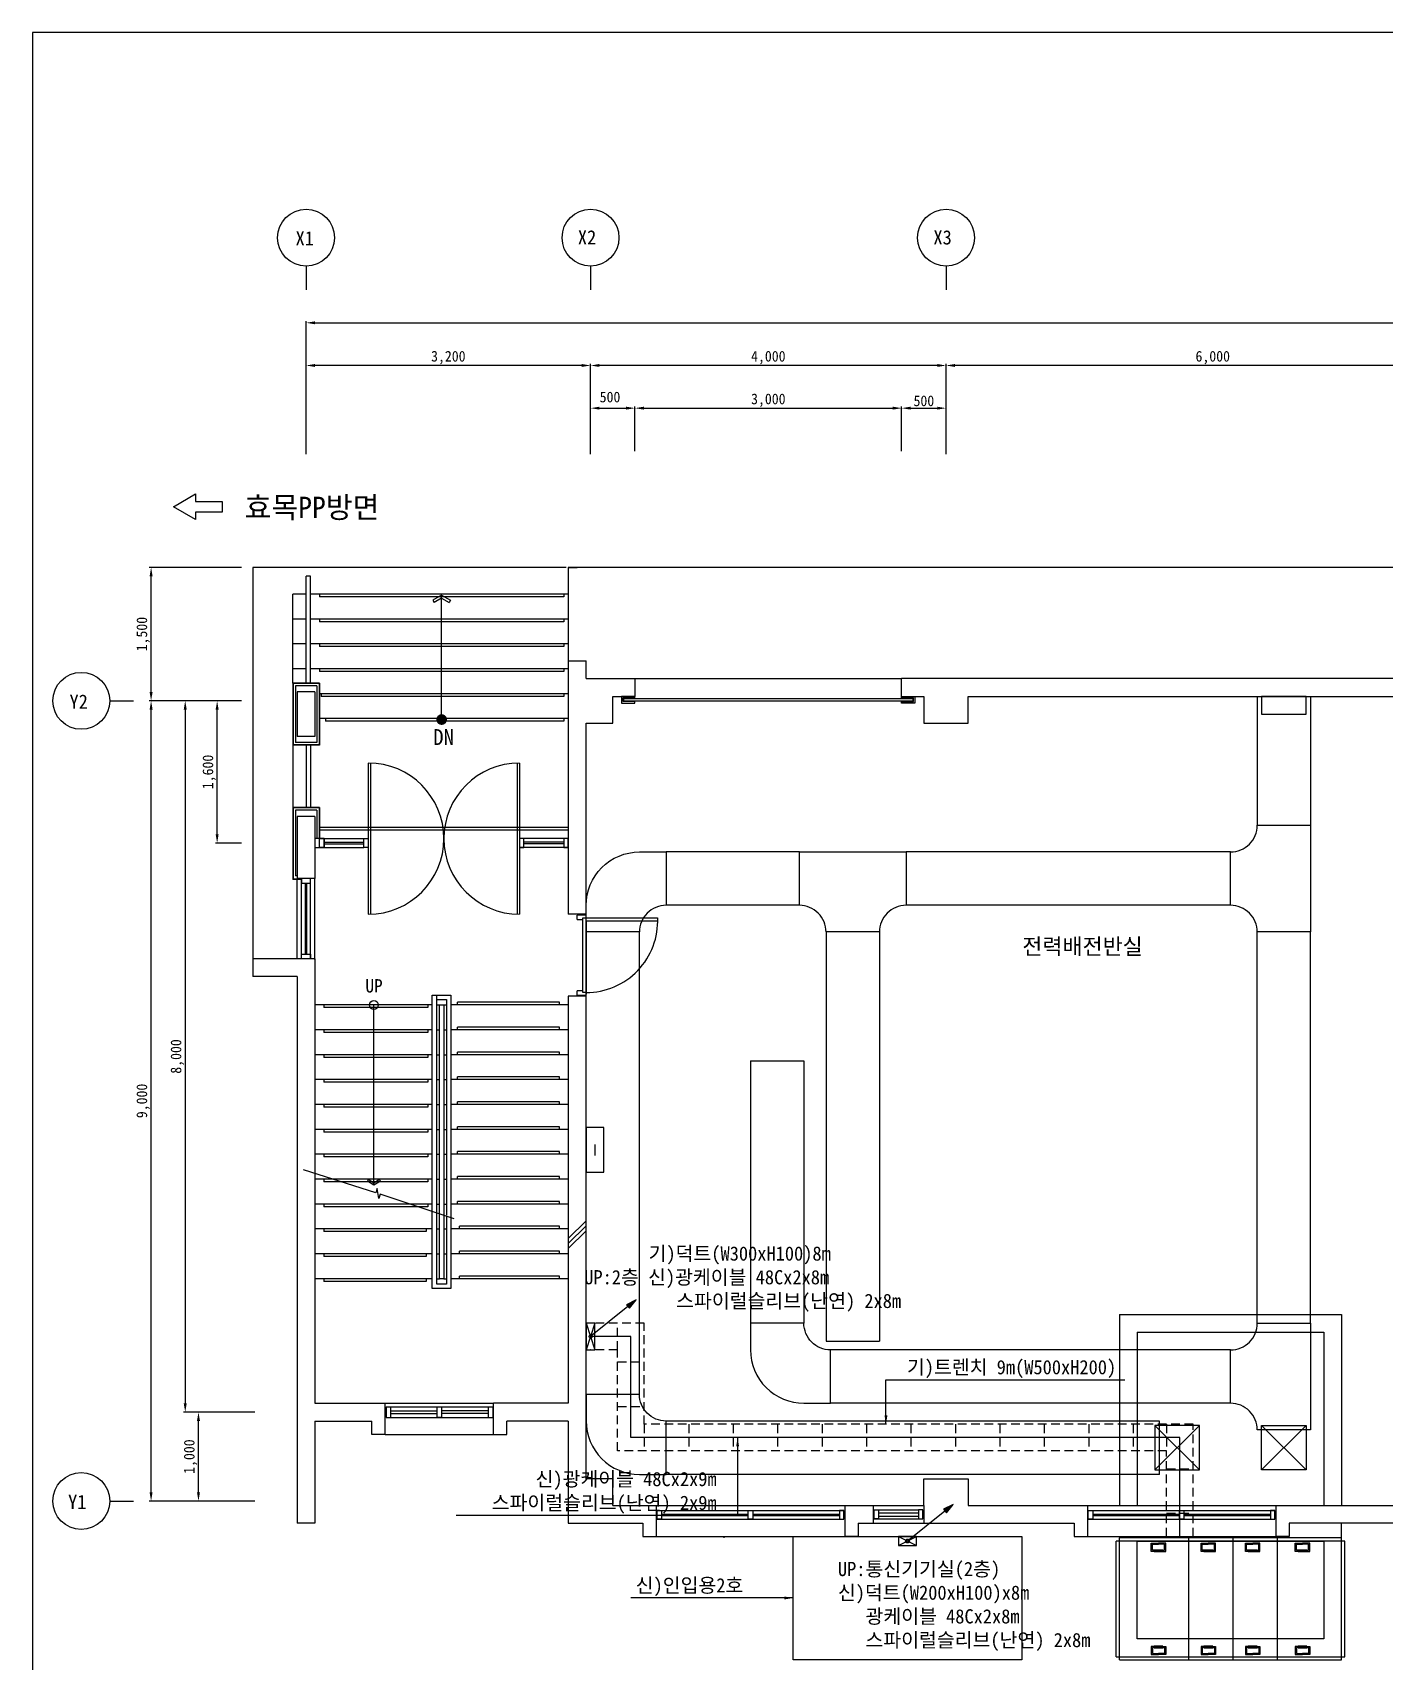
# Model space of a CAD drawing. Header units: millimetres. Extents: x 191471 to 223311, y 26306 to 55241.
# Drawn here: x 191471 to 206680, y 36923 to 55241 of the extents above; entities that cross this region are included whole.
import ezdxf
from ezdxf.enums import TextEntityAlignment as Align

# ---------------------------------------------------------------- set-up
doc = ezdxf.new("R2010")
doc.units = ezdxf.units.MM
doc.linetypes.add('HIDDEN2', pattern=[0.1875, 0.125, -0.0625])
for name, color, linetype in [('TN-TEXT', 6, 'Continuous'), ('TT-CABL', 4, 'Continuous'), ('TT-CTRL-JUNT', 4, 'Continuous'), ('TT-TRAY', 4, 'Continuous'), ('TZ-BASE', 253, 'Continuous'), ('TZ-DIMS', 1, 'Continuous'), ('TZ-LEAL', 1, 'Continuous'), ('TZ-LEAT', 3, 'Continuous'), ('TZ-SYMB', 2, 'Continuous'), ('TZ-TEX2', 3, 'Continuous')]:
    doc.layers.add(name, color=color, linetype=linetype)
doc.layers.add('TX-PAPR', color=2, linetype='Continuous', plot=False)
doc.styles.get("Standard").update_dxf_attribs({"font": 'GulimChe.ttf'})
doc.dimstyles.new('D40', dxfattribs={"dimscale": 40, "dimtxt": 3, "dimasz": 2.5, "dimexe": 0.5, "dimexo": 0.5, "dimgap": 0.5, "dimtad": 1, "dimdec": 0, "dimzin": 1, "dimdsep": 46, "dimlunit": 6, "dimtxsty": 'Standard', "dimcen": 1, "dimclrd": 1, "dimclre": 1, "dimclrt": 3, "dimadec": 0, "dimazin": 0, "dimtfac": 1, "dimtdec": 0, "dimtix": 1, "dimtmove": 2, "dimatfit": 3, "dimfxl": 0, "dimtvp": 2, "dimlwd": -1, "dimlwe": -1, "dimarcsym": 0})

# ---------------------------------------------------------------- blocks, each defined once
blk = doc.blocks.new('*D89')
at = {"layer": 'DEFPOINTS', "color": 0}
for p in [(192805, 47726), (193843, 47726), (193843, 38726)]:
    blk.add_point(p, dxfattribs=at)
at = {"layer": 'TZ-DIMS', "color": 1}
for p, q in [((193823, 47726), (192785, 47726)), ((192805, 38826), (192805, 47626)), ((193823, 38726), (192785, 38726))]:
    blk.add_line(p, q, dxfattribs=at)
for points in [[(192788, 47626), (192822, 47626), (192805, 47726)], [(192788, 38826), (192822, 38826), (192805, 38726)]]:
    blk.add_solid(points, dxfattribs=at)
at = {"layer": 'TZ-DIMS', "color": 3, "insert": (192716, 43226), "char_height": 120, "attachment_point": 5, "rotation": 90}
blk.add_mtext('9,000', dxfattribs=at)
blk = doc.blocks.new('*D96')
at = {"layer": 'DEFPOINTS', "color": 0}
for p in [(219749, 51977), (194549, 50905), (219749, 50905)]:
    blk.add_point(p, dxfattribs=at)
at = {"layer": 'TZ-DIMS', "color": 1}
for p, q in [((194549, 50925), (194549, 51997)), ((194649, 51977), (219649, 51977)), ((219749, 50925), (219749, 51997))]:
    blk.add_line(p, q, dxfattribs=at)
for points in [[(194649, 51994), (194649, 51961), (194549, 51977)], [(219649, 51994), (219649, 51961), (219749, 51977)]]:
    blk.add_solid(points, dxfattribs=at)
at = {"layer": 'TZ-DIMS', "color": 3, "insert": (207149, 52066), "char_height": 120, "attachment_point": 5}
blk.add_mtext('25,200', dxfattribs=at)
blk = doc.blocks.new('*D97')
at = {"layer": 'DEFPOINTS', "color": 0}
for p in [(194549, 51497), (194549, 50480), (197749, 50480)]:
    blk.add_point(p, dxfattribs=at)
at = {"layer": 'TZ-DIMS', "color": 1}
for p, q in [((194549, 50500), (194549, 51517)), ((197649, 51497), (194649, 51497)), ((197749, 50500), (197749, 51517))]:
    blk.add_line(p, q, dxfattribs=at)
for points in [[(194649, 51514), (194649, 51481), (194549, 51497)], [(197649, 51514), (197649, 51481), (197749, 51497)]]:
    blk.add_solid(points, dxfattribs=at)
at = {"layer": 'TZ-DIMS', "color": 3, "insert": (196149, 51586), "char_height": 120, "attachment_point": 5}
blk.add_mtext('3,200', dxfattribs=at)
blk = doc.blocks.new('*D101')
at = {"layer": 'DEFPOINTS', "color": 0}
for p in [(198249, 51017), (197749, 50512), (198249, 50512)]:
    blk.add_point(p, dxfattribs=at)
at = {"layer": 'TZ-DIMS', "color": 1}
for p, q in [((197749, 50532), (197749, 51037)), ((197849, 51017), (198149, 51017)), ((198249, 50532), (198249, 51037))]:
    blk.add_line(p, q, dxfattribs=at)
for points in [[(197849, 51034), (197849, 51001), (197749, 51017)], [(198149, 51034), (198149, 51001), (198249, 51017)]]:
    blk.add_solid(points, dxfattribs=at)
at = {"layer": 'TZ-DIMS', "color": 3, "insert": (197968, 51142), "char_height": 120, "attachment_point": 5}
blk.add_mtext('500', dxfattribs=at)
blk = doc.blocks.new('*D102')
at = {"layer": 'DEFPOINTS', "color": 0}
for p in [(201249, 51017), (198249, 50512), (201249, 50512)]:
    blk.add_point(p, dxfattribs=at)
at = {"layer": 'TZ-DIMS', "color": 1}
for p, q in [((198249, 50532), (198249, 51037)), ((198349, 51017), (201149, 51017)), ((201249, 50532), (201249, 51037))]:
    blk.add_line(p, q, dxfattribs=at)
for points in [[(198349, 51034), (198349, 51001), (198249, 51017)], [(201149, 51034), (201149, 51001), (201249, 51017)]]:
    blk.add_solid(points, dxfattribs=at)
at = {"layer": 'TZ-DIMS', "color": 3, "insert": (199749, 51106), "char_height": 120, "attachment_point": 5}
blk.add_mtext('3,000', dxfattribs=at)
blk = doc.blocks.new('*D103')
at = {"layer": 'DEFPOINTS', "color": 0}
for p in [(201749, 51017), (201249, 50512), (201749, 50512)]:
    blk.add_point(p, dxfattribs=at)
at = {"layer": 'TZ-DIMS', "color": 1}
for p, q in [((201249, 50532), (201249, 51037)), ((201349, 51017), (201649, 51017)), ((201749, 50532), (201749, 51037))]:
    blk.add_line(p, q, dxfattribs=at)
for points in [[(201349, 51034), (201349, 51001), (201249, 51017)], [(201649, 51034), (201649, 51001), (201749, 51017)]]:
    blk.add_solid(points, dxfattribs=at)
at = {"layer": 'TZ-DIMS', "color": 3, "insert": (201499, 51099), "char_height": 120, "attachment_point": 5}
blk.add_mtext('500', dxfattribs=at)
blk = doc.blocks.new('*D111')
at = {"layer": 'DEFPOINTS', "color": 0}
for p in [(192805, 49226), (193843, 49226), (193843, 47726)]:
    blk.add_point(p, dxfattribs=at)
at = {"layer": 'TZ-DIMS', "color": 1}
for p, q in [((193823, 49226), (192785, 49226)), ((192805, 47826), (192805, 49126)), ((193823, 47726), (192785, 47726))]:
    blk.add_line(p, q, dxfattribs=at)
for points in [[(192788, 49126), (192822, 49126), (192805, 49226)], [(192788, 47826), (192822, 47826), (192805, 47726)]]:
    blk.add_solid(points, dxfattribs=at)
at = {"layer": 'TZ-DIMS', "color": 3, "insert": (192716, 48476), "char_height": 120, "attachment_point": 5, "rotation": 90}
blk.add_mtext('1,500', dxfattribs=at)
blk = doc.blocks.new('ARROW1')
for p, q in [((0, 0), (0.286, 0.501)), ((0, 0), (0.286, -0.501)), ((0.165, 0), (0.41, 0.429)), ((0.165, 0), (0.41, -0.429)), ((0.286, 0.501), (0.41, 0.43)), ((0.286, -0.501), (0.41, -0.43))]:
    blk.add_line(p, q)
blk = doc.blocks.new('*D72')
at = {"layer": 'DEFPOINTS', "color": 0}
for p in [(193843, 47726), (193189, 39726), (193843, 39726)]:
    blk.add_point(p, dxfattribs=at)
at = {"layer": 'TZ-DIMS', "color": 1}
for p, q in [((193823, 47726), (193169, 47726)), ((193189, 47626), (193189, 39826)), ((193823, 39726), (193169, 39726))]:
    blk.add_line(p, q, dxfattribs=at)
for points in [[(193172, 47626), (193206, 47626), (193189, 47726)], [(193172, 39826), (193206, 39826), (193189, 39726)]]:
    blk.add_solid(points, dxfattribs=at)
at = {"layer": 'TZ-DIMS', "color": 3, "insert": (193100, 43726), "char_height": 120, "attachment_point": 5, "rotation": 90}
blk.add_mtext('8,000', dxfattribs=at)
blk = doc.blocks.new('*D73')
at = {"layer": 'DEFPOINTS', "color": 0}
for p in [(201749, 51497), (201749, 50480), (207749, 50480)]:
    blk.add_point(p, dxfattribs=at)
at = {"layer": 'TZ-DIMS', "color": 1}
for p, q in [((201749, 50500), (201749, 51517)), ((207649, 51497), (201849, 51497)), ((207749, 50500), (207749, 51517))]:
    blk.add_line(p, q, dxfattribs=at)
for points in [[(201849, 51514), (201849, 51481), (201749, 51497)], [(207649, 51514), (207649, 51481), (207749, 51497)]]:
    blk.add_solid(points, dxfattribs=at)
at = {"layer": 'TZ-DIMS', "color": 3, "insert": (204749, 51586), "char_height": 120, "attachment_point": 5}
blk.add_mtext('6,000', dxfattribs=at)
blk = doc.blocks.new('*D74')
at = {"layer": 'DEFPOINTS', "color": 0}
for p in [(197749, 51497), (197749, 50480), (201749, 50480)]:
    blk.add_point(p, dxfattribs=at)
at = {"layer": 'TZ-DIMS', "color": 1}
for p, q in [((197749, 50500), (197749, 51517)), ((201649, 51497), (197849, 51497)), ((201749, 50500), (201749, 51517))]:
    blk.add_line(p, q, dxfattribs=at)
for points in [[(197849, 51514), (197849, 51481), (197749, 51497)], [(201649, 51514), (201649, 51481), (201749, 51497)]]:
    blk.add_solid(points, dxfattribs=at)
at = {"layer": 'TZ-DIMS', "color": 3, "insert": (199749, 51586), "char_height": 120, "attachment_point": 5}
blk.add_mtext('4,000', dxfattribs=at)
blk = doc.blocks.new('*D82')
at = {"layer": 'DEFPOINTS', "color": 0}
for p in [(193338, 39726), (193992, 39726), (193992, 38726)]:
    blk.add_point(p, dxfattribs=at)
at = {"layer": 'TZ-DIMS', "color": 1}
for p, q in [((193972, 39726), (193318, 39726)), ((193338, 38826), (193338, 39626)), ((193972, 38726), (193318, 38726))]:
    blk.add_line(p, q, dxfattribs=at)
for points in [[(193321, 39626), (193355, 39626), (193338, 39726)], [(193321, 38826), (193355, 38826), (193338, 38726)]]:
    blk.add_solid(points, dxfattribs=at)
at = {"layer": 'TZ-DIMS', "color": 3, "insert": (193249, 39226), "char_height": 120, "attachment_point": 5, "rotation": 90}
blk.add_mtext('1,000', dxfattribs=at)
blk = doc.blocks.new('2P-D203')
at = {"color": 0}
for p, q in [((29, 50), (29, 855)), ((65, 50), (65, 856)), ((0, 50), (0, -50)), ((29, 50), (0, 50)), ((65, 50), (29, 50)), ((29, 14), (29, 50)), ((50, 14), (29, 14)), ((50, -50), (50, 14)), ((871, 14), (850, 14)), ((871, 14), (850, 14)), ((850, 14), (850, -50)), ((900, 50), (871, 50)), ((871, 50), (871, 14)), ((900, -50), (900, 50)), ((50, -50), (0, -50)), ((900, -50), (850, -50))]:
    blk.add_line(p, q, dxfattribs=at)
blk.add_arc((65, 50), 806, 0, 92.5062, dxfattribs=at)
blk = doc.blocks.new('*D66')
at = {"layer": 'DEFPOINTS', "color": 0}
for p in [(193548, 47726), (193843, 47726), (193843, 46126)]:
    blk.add_point(p, dxfattribs=at)
at = {"layer": 'TZ-DIMS', "color": 1}
for p, q in [((193823, 47726), (193528, 47726)), ((193548, 46226), (193548, 47626)), ((193823, 46126), (193528, 46126))]:
    blk.add_line(p, q, dxfattribs=at)
for points in [[(193531, 47626), (193565, 47626), (193548, 47726)], [(193531, 46226), (193565, 46226), (193548, 46126)]]:
    blk.add_solid(points, dxfattribs=at)
at = {"layer": 'TZ-DIMS', "color": 3, "insert": (193459, 46926), "char_height": 120, "attachment_point": 5, "rotation": 90}
blk.add_mtext('1,600', dxfattribs=at)

msp = doc.modelspace()

# ---------------------------------------------------------------- hatches: boundary and pattern name
at = {"layer": 'TZ-SYMB'}
for points in [[(198262.6, 40987.6), (198154.7, 40933.1), (198185.8, 40894.3)], [(201828.7, 38687.6), (201720.8, 38633.1), (201751.9, 38594.3)]]:
    msp.add_hatch(color=256, dxfattribs=at).paths.add_polyline_path(points)

# ---------------------------------------------------------------- linework, layer by layer
at = {"layer": 'TT-CABL'}
msp.add_lwpolyline([(204379.5, 38326), (204379.5, 39440.1), (198203.2, 39440.1), (198203.2, 40576), (197748.9, 40576)], dxfattribs=at)
at = {"layer": 'TT-CTRL-JUNT', "ltscale": 3}
for points in [[(197698.9, 40426), (197798.9, 40426), (197798.9, 40726), (197698.9, 40726)], [(201415, 38226), (201415, 38326), (201215, 38326), (201215, 38226)]]:
    msp.add_lwpolyline(points, close=True, dxfattribs=at)
for points in [[(197798.9, 40726), (197698.9, 40426)], [(197698.9, 40726), (197798.9, 40426)], [(201215, 38326), (201415, 38226)], [(201215, 38226), (201415, 38326)]]:
    msp.add_lwpolyline(points, dxfattribs=at)
at = {"layer": 'TT-TRAY', "linetype": 'HIDDEN2', "ltscale": 800}
for points in [[(204529.5, 38326), (204529.5, 39590.1), (198353.2, 39590.1), (198353.2, 40726), (197748.9, 40726)], [(198053.2, 40426), (198053.2, 40726)], [(204229.5, 38326), (204229.5, 39290.1), (198053.2, 39290.1), (198053.2, 40426), (197748.9, 40426)], [(198053.2, 40290.1), (198353.2, 40290.1)], [(198053.2, 39790.1), (198353.2, 39790.1)], [(198353.2, 39590.1), (198353.2, 39290.1)], [(198853.2, 39590.1), (198853.2, 39290.1)], [(199353.2, 39590.1), (199353.2, 39290.1)], [(199853.2, 39590.1), (199853.2, 39290.1)], [(200353.2, 39590.1), (200353.2, 39290.1)], [(200853.2, 39590.1), (200853.2, 39290.1)], [(201353.2, 39590.1), (201353.2, 39290.1)], [(201853.2, 39590.1), (201853.2, 39290.1)], [(202353.2, 39590.1), (202353.2, 39290.1)], [(202853.2, 39590.1), (202853.2, 39290.1)], [(203353.2, 39590.1), (203353.2, 39290.1)], [(203853.2, 39590.1), (203853.2, 39290.1)], [(204229.5, 39590.1), (204229.5, 39290.1)], [(204229.5, 39090.1), (204529.5, 39090.1)], [(204229.5, 38590.1), (204529.5, 38590.1)]]:
    msp.add_lwpolyline(points, dxfattribs=at)
at = {"layer": 'TX-PAPR'}
msp.add_lwpolyline([(191471.5, 34601.3), (223311.5, 34601.3), (223311.5, 55241.3), (191471.5, 55241.3)], close=True, dxfattribs=at)
at = {"layer": 'TZ-BASE', "ltscale": 5}
for p, q in [((193948.9, 49226), (193948.9, 44826)), ((197473.9, 49226), (193948.9, 49226)), ((203698.9, 40826), (203698.9, 38676)), ((203698.9, 40826), (206198.9, 40826)), ((206198.9, 40826), (206198.9, 38676)), ((203898.9, 40626), (205998.9, 40626)), ((203898.9, 40626), (203898.9, 38676)), ((205998.9, 40626), (205998.9, 38676))]:
    msp.add_line(p, q, dxfattribs=at)
at = {"layer": 'TZ-BASE'}
for p, q in [((194548.9, 47926), (194548.9, 49126)), ((194598.9, 49126), (194548.9, 49126)), ((194598.9, 47926), (194598.9, 49126)), ((219998.9, 49226), (197498.9, 49226)), ((197498.9, 49226), (197598.9, 49226)), ((197498.9, 49226), (197498.9, 48176)), ((197498.9, 49226), (197598.9, 49226)), ((194398.9, 47926), (194398.9, 48926)), ((194548.9, 48926), (194398.9, 48926)), ((197498.9, 48926), (194598.9, 48926)), ((194698.9, 48926), (194698.9, 48896)), ((196073.9, 47515.3), (196073.9, 48914.6)), ((197448.9, 48926), (197448.9, 48896)), ((197448.9, 48896), (194698.9, 48896)), ((194548.9, 48646), (194398.9, 48646)), ((197498.9, 48646), (194598.9, 48646)), ((194698.9, 48646), (194698.9, 48616)), ((197448.9, 48616), (194698.9, 48616)), ((197448.9, 48646), (197448.9, 48616)), ((194548.9, 48366), (194398.9, 48366)), ((197498.9, 48366), (194598.9, 48366)), ((194698.9, 48366), (194698.9, 48336)), ((197448.9, 48366), (197448.9, 48336)), ((197448.9, 48336), (194698.9, 48336)), ((194548.9, 48086), (194398.9, 48086)), ((197498.9, 48086), (194598.9, 48086)), ((194698.9, 48086), (194698.9, 48056)), ((197448.9, 48056), (194698.9, 48056)), ((197448.9, 48086), (197448.9, 48056)), ((197498.9, 48176), (197698.9, 48176)), ((197498.9, 48176), (197498.9, 45326)), ((197698.9, 47976), (197698.9, 48176)), ((194398.9, 47926), (194398.9, 47226)), ((194698.9, 47926), (194398.9, 47926)), ((194402.9, 47922), (194402.9, 47230)), ((194694.9, 47922), (194402.9, 47922)), ((194668.9, 47896), (194428.9, 47896)), ((194428.9, 47896), (194428.9, 47256)), ((194648.9, 47826), (194448.9, 47826)), ((194448.9, 47826), (194448.9, 47326)), ((194648.9, 47826), (194648.9, 47326)), ((194668.9, 47896), (194668.9, 47256)), ((194694.9, 47922), (194694.9, 47230)), ((194698.9, 47926), (194698.9, 47226)), ((197698.9, 47976), (198248.9, 47976)), ((198248.9, 47976), (198248.9, 47776)), ((198248.9, 47976), (201248.9, 47976)), ((201248.9, 47776), (201248.9, 47976)), ((208748.9, 47976), (201248.9, 47976)), ((197498.9, 47806), (194698.9, 47806)), ((194718.9, 47806), (194718.9, 47776)), ((197448.9, 47776), (194718.9, 47776)), ((197448.9, 47806), (197448.9, 47776)), ((197998.9, 47776), (198248.9, 47776)), ((197998.9, 47476), (197998.9, 47776)), ((198099, 47776), (198099, 47716)), ((201248.9, 47776), (201498.9, 47776)), ((201398.9, 47776), (201398.9, 47716)), ((201498.9, 47776), (201498.9, 47476)), ((201998.9, 47476), (201998.9, 47776)), ((201998.9, 47776), (207498.9, 47776)), ((197498.9, 47526), (194698.9, 47526)), ((194768.9, 47526), (194768.9, 47496)), ((197448.9, 47496), (194768.9, 47496)), ((197448.9, 47526), (197448.9, 47496)), ((197698.9, 47476), (197998.9, 47476)), ((197698.9, 45326), (197698.9, 47476)), ((201498.9, 47476), (201998.9, 47476)), ((194648.9, 47326), (194448.9, 47326)), ((194698.9, 47226), (194398.9, 47226)), ((194398.9, 47226), (194398.9, 46526)), ((194694.9, 47230), (194402.9, 47230)), ((194668.9, 47256), (194428.9, 47256)), ((194548.9, 47226), (194548.9, 46526)), ((194598.9, 47226), (194598.9, 46526)), ((195248.9, 47026), (195248.9, 45326)), ((195273.9, 47025.6), (195273.9, 45326.4)), ((196923.9, 47025.6), (196923.9, 45326.4)), ((196948.9, 47026), (196948.9, 45326)), ((194398.9, 46526), (194398.9, 45716)), ((194698.9, 46526), (194398.9, 46526)), ((194402.9, 46522), (194402.9, 45720)), ((194694.9, 46522), (194402.9, 46522)), ((194668.9, 46496), (194428.9, 46496)), ((194428.9, 46496), (194428.9, 45756)), ((194648.9, 46426), (194448.9, 46426)), ((194448.9, 46426), (194448.9, 45726)), ((194648.9, 46426), (194648.9, 45726)), ((194668.9, 46496), (194668.9, 46176)), ((194694.9, 46522), (194694.9, 46176)), ((194698.9, 46526), (194698.9, 46176)), ((194694.9, 46306), (197498.9, 46306)), ((194694.9, 46276), (197498.9, 46276)), ((194752.9, 46176), (195198.9, 46176)), ((197448.9, 46176), (196998.9, 46176)), ((194752.9, 46136), (195198.9, 46136)), ((194752.9, 46116), (195198.9, 46116)), ((194752.9, 46076), (195198.9, 46076)), ((197448.9, 46076), (196948.9, 46076)), ((197448.9, 46136), (196998.9, 46136)), ((197448.9, 46116), (196998.9, 46116)), ((197498.9, 46076), (196998.9, 46076)), ((194498.9, 45716), (194398.9, 45716)), ((194498.9, 45720), (194402.9, 45720)), ((194448.9, 45756), (194428.9, 45756)), ((194648.9, 45726), (194448.9, 45726)), ((194448.9, 44830), (194448.9, 45720)), ((194498.9, 44826), (194498.9, 45726)), ((194540.9, 44876), (194540.9, 45676)), ((194556.9, 44876), (194556.9, 45676)), ((194598.9, 44826), (194598.9, 45726)), ((194648.9, 44826), (194648.9, 45726)), ((197698.9, 45326), (197498.9, 45326)), ((197663, 44445.9), (197663, 45266.1)), ((197698.9, 45251.4), (197698.9, 44425.4)), ((194648.9, 44826), (193948.9, 44826)), ((193948.9, 44826), (193948.9, 44626)), ((194648.9, 44826), (194648.9, 39826)), ((194648.9, 44816), (194648.9, 44826)), ((194448.9, 44626), (193948.9, 44626)), ((194448.9, 44626), (194448.9, 38476)), ((195968.9, 41975.9), (195968.9, 44416)), ((195968.9, 44416), (196018.9, 44416)), ((196018.9, 41975.9), (196018.9, 44416)), ((196018.9, 44416), (196178.9, 44416)), ((196018.9, 44366), (196128.9, 44366)), ((196128.9, 44366), (196128.9, 41940.6)), ((196178.9, 44416), (196178.9, 41912.6)), ((197698.9, 44406), (197498.9, 44406)), ((197498.9, 44406), (197498.9, 39826)), ((197698.9, 38976), (197698.9, 44406)), ((195968.9, 44306), (194648.9, 44306)), ((194748.9, 44306), (194748.9, 44276)), ((195918.9, 44276), (194748.9, 44276)), ((195918.9, 44306), (195918.9, 44276)), ((196018.9, 44306), (196048.9, 44306)), ((196048.9, 41975.9), (196048.9, 44306)), ((196048.9, 44306), (196098.9, 44306)), ((196098.9, 44306), (196128.9, 44306)), ((196098.9, 44306), (196098.9, 41940.6)), ((195968.9, 44026), (194648.9, 44026)), ((194748.9, 44026), (194748.9, 43996)), ((195918.9, 43996), (194748.9, 43996)), ((195918.9, 44026), (195918.9, 43996)), ((196018.9, 44026), (196048.9, 44026)), ((196098.9, 44026), (196128.9, 44026)), ((195968.9, 43746), (194648.9, 43746)), ((194748.9, 43746), (194748.9, 43716)), ((195918.9, 43716), (194748.9, 43716)), ((195918.9, 43746), (195918.9, 43716)), ((196018.9, 43746), (196048.9, 43746)), ((196098.9, 43746), (196128.9, 43746)), ((195968.9, 43466), (194648.9, 43466)), ((194748.9, 43466), (194748.9, 43436)), ((195918.9, 43436), (194748.9, 43436)), ((195918.9, 43466), (195918.9, 43436)), ((196018.9, 43466), (196048.9, 43466)), ((196098.9, 43466), (196128.9, 43466)), ((195968.9, 43186), (194648.9, 43186)), ((194748.9, 43186), (194748.9, 43156)), ((195918.9, 43156), (194748.9, 43156)), ((195918.9, 43186), (195918.9, 43156)), ((196018.9, 43186), (196048.9, 43186)), ((196098.9, 43186), (196128.9, 43186)), ((195968.9, 42906), (194648.9, 42906)), ((194748.9, 42906), (194748.9, 42876)), ((195918.9, 42876), (194748.9, 42876)), ((195918.9, 42906), (195918.9, 42876)), ((196018.9, 42906), (196048.9, 42906)), ((196098.9, 42906), (196128.9, 42906)), ((197798.9, 42736.1), (197798.9, 42611.1)), ((195968.9, 42626), (194648.9, 42626)), ((194748.9, 42626), (194748.9, 42596)), ((195918.9, 42596), (194748.9, 42596)), ((195918.9, 42626), (195918.9, 42596)), ((196018.9, 42626), (196048.9, 42626)), ((196098.9, 42626), (196128.9, 42626)), ((195968.9, 42346), (194648.9, 42346)), ((194748.9, 42346), (194748.9, 42316)), ((195246.4, 42340.6), (195237.9, 42326)), ((195237.9, 42326), (195311.4, 42283.5)), ((195311.4, 42303.1), (195246.4, 42340.6)), ((195376.4, 42340.6), (195311.4, 42303.1)), ((195311.4, 42283.5), (195384.9, 42326)), ((195384.9, 42326), (195376.4, 42340.6)), ((195918.9, 42346), (195918.9, 42316)), ((196018.9, 42346), (196048.9, 42346)), ((196098.9, 42346), (196128.9, 42346)), ((195918.9, 42316), (194748.9, 42316)), ((196018.9, 42066), (196048.9, 42066)), ((196098.9, 42066), (196128.9, 42066)), ((196018.9, 41786), (196048.9, 41786)), ((196098.9, 41786), (196128.9, 41786)), ((197498.9, 41677.7), (197698.9, 41877.7)), ((197498.9, 41621.2), (197698.9, 41821.2)), ((197498.9, 41564.6), (197698.9, 41764.6)), ((196018.9, 41506), (196048.9, 41506)), ((196098.9, 41506), (196128.9, 41506)), ((196018.9, 41226), (196048.9, 41226)), ((196098.9, 41226), (196128.9, 41226)), ((194648.9, 39826), (195438.9, 39826)), ((195438.9, 39826), (196658.9, 39826)), ((195438.9, 39476), (195438.9, 39826)), ((195448.9, 39784.4), (196648.9, 39784.4)), ((195448.9, 39784.4), (195448.9, 39664.4)), ((195498.9, 39784.4), (195498.9, 39664.4)), ((196598.9, 39784.4), (196598.9, 39664.4)), ((196648.9, 39784.4), (196648.9, 39664.4)), ((197498.9, 39826), (196658.9, 39826)), ((196658.9, 39476), (196658.9, 39826)), ((194648.9, 39626), (194648.9, 38476)), ((194648.9, 39626), (195288.9, 39626)), ((195288.9, 39476), (195288.9, 39626)), ((195448.9, 39664.4), (196648.9, 39664.4)), ((195498.9, 39741), (196023.9, 39741)), ((195498.9, 39711), (196023.9, 39711)), ((196598.9, 39741), (196073.9, 39741)), ((196598.9, 39711), (196073.9, 39711)), ((196808.9, 39476), (196808.9, 39626)), ((197498.9, 39626), (196808.9, 39626)), ((197498.9, 39626), (197498.9, 38476)), ((204098.9, 39576), (204598.9, 39076)), ((204098.9, 39076), (204598.9, 39576)), ((205798.9, 39576), (205298.9, 39076)), ((205298.9, 39576), (205798.9, 39076)), ((195438.9, 39476), (195288.9, 39476)), ((195438.9, 39476), (196658.9, 39476)), ((196658.9, 39476), (196808.9, 39476)), ((197998.9, 38976), (197698.9, 38976)), ((197998.9, 38676), (197998.9, 38976)), ((201498.9, 38676), (201498.9, 38976)), ((201498.9, 38976), (201998.9, 38976)), ((201998.9, 38976), (201998.9, 38676)), ((197998.9, 38676), (198488.9, 38676)), ((198488.9, 38676), (200608.9, 38676)), ((198488.9, 38676), (198488.9, 38326)), ((200608.9, 38676), (200928.9, 38676)), ((200608.9, 38676), (200608.9, 38326)), ((200928.9, 38676), (200928.9, 38476)), ((200928.9, 38676), (201498.9, 38676)), ((201498.9, 38676), (201498.9, 38476)), ((201998.9, 38676), (203338.9, 38676)), ((203338.9, 38676), (205458.9, 38676)), ((203338.9, 38676), (203338.9, 38326)), ((205458.9, 38676), (207498.9, 38676)), ((205458.9, 38676), (205458.9, 38326)), ((194648.9, 38476), (194448.9, 38476)), ((197498.9, 38476), (198338.9, 38476)), ((198338.9, 38476), (198338.9, 38326)), ((198498.9, 38621.5), (200598.9, 38621.5)), ((198498.9, 38521.5), (200598.9, 38521.5)), ((198548.9, 38579.5), (199523.9, 38579.5)), ((198548.9, 38563.5), (199523.9, 38563.5)), ((199573.9, 38579.5), (200548.9, 38579.5)), ((199573.9, 38563.5), (200548.9, 38563.5)), ((200758.9, 38476), (200928.9, 38476)), ((200758.9, 38476), (200758.9, 38326)), ((200928.9, 38476), (201498.9, 38476)), ((200938.9, 38626), (201438.9, 38626)), ((200938.9, 38526), (201438.9, 38526)), ((200988.9, 38592.6), (201438.9, 38592.6)), ((200988.9, 38554.3), (201438.9, 38554.3)), ((201498.9, 38476), (203188.9, 38476)), ((203188.9, 38476), (203188.9, 38326)), ((203348.9, 38621.5), (205448.9, 38621.5)), ((203348.9, 38521.5), (205448.9, 38521.5)), ((203398.9, 38579.5), (204373.9, 38579.5)), ((203398.9, 38563.5), (204373.9, 38563.5)), ((204423.9, 38579.5), (205398.9, 38579.5)), ((204423.9, 38563.5), (205398.9, 38563.5)), ((208438.9, 38476), (205608.9, 38476)), ((205608.9, 38476), (205608.9, 38326)), ((206198.9, 38311), (206198.9, 38476)), ((198338.9, 38326), (198488.9, 38326)), ((198488.9, 38326), (200608.9, 38326)), ((199248.9, 38326), (199248.9, 38311)), ((200758.9, 38326), (200608.9, 38326)), ((203188.9, 38326), (203338.9, 38326)), ((203338.9, 38326), (205458.9, 38326)), ((203698.9, 38326), (203698.9, 38311)), ((206198.9, 38311), (203698.9, 38311)), ((204478.9, 36941), (204478.9, 38311)), ((204978.9, 36941), (204978.9, 38311)), ((205608.9, 38326), (205458.9, 38326)), ((205478.9, 36941), (205478.9, 38311)), ((203663.9, 36976), (203663.9, 38276)), ((204057.9, 38160), (204057.9, 38252)), ((204057.9, 38252), (204138.9, 38252)), ((204088.9, 38160), (204057.9, 38160)), ((204069.9, 38172), (204069.9, 38240)), ((204069.9, 38240), (204138.9, 38240)), ((204088.9, 38172), (204069.9, 38172)), ((204088.9, 38176), (204188.9, 38176)), ((204088.9, 38156), (204088.9, 38176)), ((204088.9, 38172), (204133.9, 38172)), ((204088.9, 38160), (204133.9, 38160)), ((204188.9, 38156), (204088.9, 38156)), ((204133.9, 38160), (204133.9, 38172)), ((204219.9, 38252), (204138.9, 38252)), ((204207.9, 38240), (204138.9, 38240)), ((204138.9, 38156), (204138.9, 38176)), ((204188.9, 38172), (204143.9, 38172)), ((204143.9, 38160), (204143.9, 38172)), ((204188.9, 38160), (204143.9, 38160)), ((204188.9, 38176), (204188.9, 38156)), ((204188.9, 38172), (204207.9, 38172)), ((204188.9, 38160), (204219.9, 38160)), ((204207.9, 38172), (204207.9, 38240)), ((204219.9, 38160), (204219.9, 38252)), ((204617.9, 38160), (204617.9, 38252)), ((204617.9, 38252), (204698.9, 38252)), ((204648.9, 38160), (204617.9, 38160)), ((204629.9, 38240), (204698.9, 38240)), ((204629.9, 38172), (204629.9, 38240)), ((204648.9, 38172), (204629.9, 38172)), ((204648.9, 38156), (204648.9, 38176)), ((204648.9, 38176), (204748.9, 38176)), ((204648.9, 38172), (204693.9, 38172)), ((204648.9, 38160), (204693.9, 38160)), ((204748.9, 38156), (204648.9, 38156)), ((204693.9, 38160), (204693.9, 38172)), ((204779.9, 38252), (204698.9, 38252)), ((204767.9, 38240), (204698.9, 38240)), ((204698.9, 38156), (204698.9, 38176)), ((204703.9, 38160), (204703.9, 38172)), ((204748.9, 38172), (204703.9, 38172)), ((204748.9, 38160), (204703.9, 38160)), ((204748.9, 38176), (204748.9, 38156)), ((204748.9, 38172), (204767.9, 38172)), ((204748.9, 38160), (204779.9, 38160)), ((204767.9, 38172), (204767.9, 38240)), ((204779.9, 38160), (204779.9, 38252)), ((205117.9, 38160), (205117.9, 38252)), ((205117.9, 38252), (205198.9, 38252)), ((205148.9, 38160), (205117.9, 38160)), ((205129.9, 38240), (205198.9, 38240)), ((205129.9, 38172), (205129.9, 38240)), ((205148.9, 38172), (205129.9, 38172)), ((205148.9, 38156), (205148.9, 38176)), ((205148.9, 38176), (205248.9, 38176)), ((205148.9, 38172), (205193.9, 38172)), ((205148.9, 38160), (205193.9, 38160)), ((205248.9, 38156), (205148.9, 38156)), ((205193.9, 38160), (205193.9, 38172)), ((205279.9, 38252), (205198.9, 38252)), ((205267.9, 38240), (205198.9, 38240)), ((205198.9, 38156), (205198.9, 38176)), ((205203.9, 38160), (205203.9, 38172)), ((205248.9, 38172), (205203.9, 38172)), ((205248.9, 38160), (205203.9, 38160)), ((205248.9, 38176), (205248.9, 38156)), ((205248.9, 38172), (205267.9, 38172)), ((205248.9, 38160), (205279.9, 38160)), ((205267.9, 38172), (205267.9, 38240)), ((205279.9, 38160), (205279.9, 38252)), ((205677.9, 38252), (205758.9, 38252)), ((205677.9, 38160), (205677.9, 38252)), ((205708.9, 38160), (205677.9, 38160)), ((205689.9, 38240), (205758.9, 38240)), ((205689.9, 38172), (205689.9, 38240)), ((205708.9, 38172), (205689.9, 38172)), ((205708.9, 38156), (205708.9, 38176)), ((205708.9, 38176), (205808.9, 38176)), ((205708.9, 38172), (205753.9, 38172)), ((205708.9, 38160), (205753.9, 38160)), ((205808.9, 38156), (205708.9, 38156)), ((205753.9, 38160), (205753.9, 38172)), ((205839.9, 38252), (205758.9, 38252)), ((205827.9, 38240), (205758.9, 38240)), ((205758.9, 38156), (205758.9, 38176)), ((205763.9, 38160), (205763.9, 38172)), ((205808.9, 38172), (205763.9, 38172)), ((205808.9, 38160), (205763.9, 38160)), ((205808.9, 38176), (205808.9, 38156)), ((205808.9, 38172), (205827.9, 38172)), ((205808.9, 38160), (205839.9, 38160)), ((205827.9, 38172), (205827.9, 38240)), ((205839.9, 38160), (205839.9, 38252)), ((206233.9, 36976), (206233.9, 38276)), ((204057.9, 37092), (204057.9, 37000)), ((204088.9, 37092), (204057.9, 37092)), ((204069.9, 37080), (204069.9, 37012)), ((204088.9, 37080), (204069.9, 37080)), ((204069.9, 37012), (204138.9, 37012)), ((204188.9, 37096), (204088.9, 37096)), ((204088.9, 37096), (204088.9, 37076)), ((204088.9, 37092), (204133.9, 37092)), ((204088.9, 37080), (204133.9, 37080)), ((204088.9, 37076), (204188.9, 37076)), ((204133.9, 37092), (204133.9, 37080)), ((204138.9, 37096), (204138.9, 37076)), ((204207.9, 37012), (204138.9, 37012)), ((204188.9, 37092), (204143.9, 37092)), ((204143.9, 37092), (204143.9, 37080)), ((204188.9, 37080), (204143.9, 37080)), ((204188.9, 37076), (204188.9, 37096)), ((204188.9, 37092), (204219.9, 37092)), ((204188.9, 37080), (204207.9, 37080)), ((204207.9, 37080), (204207.9, 37012)), ((204219.9, 37092), (204219.9, 37000)), ((204617.9, 37092), (204617.9, 37000)), ((204648.9, 37092), (204617.9, 37092)), ((204629.9, 37080), (204629.9, 37012)), ((204648.9, 37080), (204629.9, 37080)), ((204629.9, 37012), (204698.9, 37012)), ((204648.9, 37096), (204648.9, 37076)), ((204748.9, 37096), (204648.9, 37096)), ((204648.9, 37092), (204693.9, 37092)), ((204648.9, 37080), (204693.9, 37080)), ((204648.9, 37076), (204748.9, 37076)), ((204693.9, 37092), (204693.9, 37080)), ((204698.9, 37096), (204698.9, 37076)), ((204767.9, 37012), (204698.9, 37012)), ((204703.9, 37092), (204703.9, 37080)), ((204748.9, 37092), (204703.9, 37092)), ((204748.9, 37080), (204703.9, 37080)), ((204748.9, 37076), (204748.9, 37096)), ((204748.9, 37092), (204779.9, 37092)), ((204748.9, 37080), (204767.9, 37080)), ((204767.9, 37080), (204767.9, 37012)), ((204779.9, 37092), (204779.9, 37000)), ((205117.9, 37092), (205117.9, 37000)), ((205148.9, 37092), (205117.9, 37092)), ((205129.9, 37080), (205129.9, 37012)), ((205148.9, 37080), (205129.9, 37080)), ((205129.9, 37012), (205198.9, 37012)), ((205148.9, 37096), (205148.9, 37076)), ((205248.9, 37096), (205148.9, 37096)), ((205148.9, 37092), (205193.9, 37092)), ((205148.9, 37080), (205193.9, 37080)), ((205148.9, 37076), (205248.9, 37076)), ((205193.9, 37092), (205193.9, 37080)), ((205198.9, 37096), (205198.9, 37076)), ((205267.9, 37012), (205198.9, 37012)), ((205203.9, 37092), (205203.9, 37080)), ((205248.9, 37092), (205203.9, 37092)), ((205248.9, 37080), (205203.9, 37080)), ((205248.9, 37076), (205248.9, 37096)), ((205248.9, 37092), (205279.9, 37092)), ((205248.9, 37080), (205267.9, 37080)), ((205267.9, 37080), (205267.9, 37012)), ((205279.9, 37092), (205279.9, 37000)), ((205708.9, 37092), (205677.9, 37092)), ((205677.9, 37092), (205677.9, 37000)), ((205708.9, 37080), (205689.9, 37080)), ((205689.9, 37080), (205689.9, 37012)), ((205689.9, 37012), (205758.9, 37012)), ((205708.9, 37096), (205708.9, 37076)), ((205808.9, 37096), (205708.9, 37096)), ((205708.9, 37092), (205753.9, 37092)), ((205708.9, 37080), (205753.9, 37080)), ((205708.9, 37076), (205808.9, 37076)), ((205753.9, 37092), (205753.9, 37080)), ((205758.9, 37096), (205758.9, 37076)), ((205827.9, 37012), (205758.9, 37012)), ((205808.9, 37092), (205763.9, 37092)), ((205763.9, 37092), (205763.9, 37080)), ((205808.9, 37080), (205763.9, 37080)), ((205808.9, 37076), (205808.9, 37096)), ((205808.9, 37092), (205839.9, 37092)), ((205808.9, 37080), (205827.9, 37080)), ((205827.9, 37080), (205827.9, 37012)), ((205839.9, 37092), (205839.9, 37000)), ((203698.9, 36941), (206198.9, 36941)), ((204057.9, 37000), (204138.9, 37000)), ((204219.9, 37000), (204138.9, 37000)), ((204617.9, 37000), (204698.9, 37000)), ((204779.9, 37000), (204698.9, 37000)), ((205117.9, 37000), (205198.9, 37000)), ((205279.9, 37000), (205198.9, 37000)), ((205677.9, 37000), (205758.9, 37000)), ((205839.9, 37000), (205758.9, 37000))]:
    msp.add_line(p, q, dxfattribs=at)
at = {"layer": 'TZ-BASE', "ltscale": 3}
for p, q in [((197398.9, 44336), (196253.9, 44336)), ((196253.9, 44306), (196253.9, 44336)), ((197398.9, 44306), (197398.9, 44336)), ((197498.9, 44306), (196178.9, 44306)), ((197498.9, 44026), (196178.9, 44026)), ((197398.9, 44056), (196253.9, 44056)), ((196253.9, 44026), (196253.9, 44056)), ((197398.9, 44026), (197398.9, 44056)), ((197498.9, 43746), (196178.9, 43746)), ((197398.9, 43776), (196253.9, 43776)), ((196253.9, 43746), (196253.9, 43776)), ((197398.9, 43746), (197398.9, 43776)), ((197498.9, 43466), (196178.9, 43466)), ((197398.9, 43496), (196253.9, 43496)), ((196253.9, 43466), (196253.9, 43496)), ((197398.9, 43466), (197398.9, 43496)), ((197498.9, 43186), (196178.9, 43186)), ((197398.9, 43216), (196253.9, 43216)), ((196253.9, 43186), (196253.9, 43216)), ((197398.9, 43186), (197398.9, 43216)), ((197498.9, 42906), (196178.9, 42906)), ((197398.9, 42936), (196253.9, 42936)), ((196253.9, 42906), (196253.9, 42936)), ((197398.9, 42906), (197398.9, 42936)), ((197498.9, 42626), (196178.9, 42626)), ((197398.9, 42656), (196253.9, 42656)), ((196253.9, 42626), (196253.9, 42656)), ((197398.9, 42626), (197398.9, 42656)), ((197498.9, 42346), (196178.9, 42346)), ((197398.9, 42376), (196253.9, 42376)), ((196253.9, 42346), (196253.9, 42376)), ((197398.9, 42346), (197398.9, 42376)), ((195968.9, 42066), (194648.9, 42066)), ((194748.9, 42066), (194748.9, 42036)), ((195918.9, 42036), (194748.9, 42036)), ((195918.9, 42066), (195918.9, 42036)), ((197498.9, 42066), (196178.9, 42066)), ((197398.9, 42096), (196253.9, 42096)), ((196253.9, 42066), (196253.9, 42096)), ((197398.9, 42066), (197398.9, 42096)), ((195968.9, 41786), (194648.9, 41786)), ((194748.9, 41786), (194748.9, 41756)), ((195898.9, 41786), (195898.9, 41756)), ((197498.9, 41786), (196178.9, 41786)), ((197398.9, 41816), (196273.9, 41816)), ((196273.9, 41786), (196273.9, 41816)), ((197398.9, 41786), (197398.9, 41816)), ((195898.9, 41756), (194748.9, 41756)), ((195968.9, 41506), (194648.9, 41506)), ((194748.9, 41506), (194748.9, 41476)), ((195898.9, 41476), (194748.9, 41476)), ((195898.9, 41506), (195898.9, 41476)), ((197498.9, 41506), (196178.9, 41506)), ((197398.9, 41536), (196273.9, 41536)), ((196273.9, 41506), (196273.9, 41536)), ((197398.9, 41506), (197398.9, 41536)), ((195968.9, 41226), (194648.9, 41226)), ((194748.9, 41226), (194748.9, 41196)), ((195898.9, 41226), (195898.9, 41196)), ((197498.9, 41226), (196178.9, 41226)), ((197398.9, 41256), (196273.9, 41256)), ((196273.9, 41226), (196273.9, 41256)), ((197398.9, 41226), (197398.9, 41256)), ((195898.9, 41196), (194748.9, 41196)), ((203698.9, 36941), (203698.9, 38311)), ((206198.9, 36941), (206198.9, 38311)), ((206233.9, 38276), (203663.9, 38276)), ((203663.9, 36976), (206233.9, 36976))]:
    msp.add_line(p, q, dxfattribs=at)
at = {"layer": 'TZ-BASE', "flags": 128}
for points in [[(198249, 47776), (198099, 47776), (198099, 47701), (198249, 47701), (198249, 47718.5), (198117, 47718.5), (198117, 47758.5), (198249, 47758.5)], [(201248.7, 47776), (201398.7, 47776), (201398.7, 47701), (201248.7, 47701), (201248.7, 47718.5), (201380.7, 47718.5), (201380.7, 47758.5), (201248.7, 47758.5)], [(205798.4, 47576), (205798.4, 47776), (205298.4, 47776), (205298.4, 47576)], [(197698.9, 42426), (197898.9, 42426), (197898.9, 42926), (197698.9, 42926)], [(198498.9, 38621.5), (198548.9, 38621.5), (198548.9, 38521.5), (198498.9, 38521.5)], [(199523.9, 38621.5), (199573.9, 38621.5), (199573.9, 38521.5), (199523.9, 38521.5)], [(200598.9, 38621.5), (200548.9, 38621.5), (200548.9, 38521.5), (200598.9, 38521.5)]]:
    msp.add_lwpolyline(points, close=True, dxfattribs=at)
msp.add_lwpolyline([(201375.7, 47753.5), (201375.7, 47723.5), (198122, 47723.5), (198122, 47753.5), (201375.7, 47753.5)], dxfattribs=at)
msp.add_lwpolyline([(201398.9, 47761, -0.0368572), (201398.7, 47758.8, -0.0368572)], format="xyb", dxfattribs=at)
at = {"layer": 'TZ-BASE'}
for points in [[(205248.9, 47776), (205248.9, 46326)], [(205848.9, 47776), (205848.9, 46326)], [(200098.9, 46026), (198598.9, 46026)], [(204948.9, 46026), (201298.9, 46026)], [(200098.9, 45426), (198598.9, 45426)], [(204948.9, 45426), (201298.9, 45426)], [(197698.9, 39926), (197698.9, 45126)], [(198298.9, 39926), (198298.9, 45126)], [(200398.9, 45126), (200398.9, 40526)], [(200998.9, 45126), (200998.9, 40526)], [(205248.9, 40726), (205248.9, 45126)], [(205848.9, 40726), (205848.9, 45126)], [(195311.4, 42283.5), (195311.4, 44306)], [(199548.9, 43676), (200148.9, 43676)], [(199548.9, 43676), (199548.9, 40726)], [(200148.9, 43676), (200148.9, 40726)], [(196178.9, 41930.4), (196178.9, 41116), (195968.9, 41116), (195968.9, 41993.5)], [(196128.9, 41930.4), (196128.9, 41166), (196018.9, 41166), (196018.9, 41993.5)], [(196098.9, 41940.6), (196098.9, 41226), (196048.9, 41226), (196048.9, 41975.9)], [(200398.9, 40526), (200998.9, 40526)], [(204948.9, 40426), (200448.9, 40426)], [(204948.9, 39826), (200448.9, 39826)], [(204148.9, 39626), (198598.9, 39626)], [(204148.9, 39026), (204148.9, 39626)], [(204148.9, 39026), (198598.9, 39026)]]:
    msp.add_lwpolyline(points, dxfattribs=at)
at = {"layer": 'TZ-BASE', "const_width": 60}
msp.add_lwpolyline([(196073.9, 47485.3, 1), (196073.9, 47545.3, 1)], format="xyb", close=True, dxfattribs=at)
at = {"layer": 'TZ-BASE'}
for points in [[(194648.9, 46076), (194752.9, 46076), (194752.9, 46176), (194648.9, 46176)], [(194752.9, 46076), (194698.9, 46076), (194698.9, 46176), (194752.9, 46176)], [(195248.9, 46076), (195198.9, 46076), (195198.9, 46176), (195248.9, 46176)], [(196948.9, 46076), (196998.9, 46076), (196998.9, 46176), (196948.9, 46176)], [(197448.9, 46076), (197498.9, 46076), (197498.9, 46176), (197448.9, 46176)], [(194498.9, 45726), (194498.9, 45676), (194598.9, 45676), (194598.9, 45726)], [(194498.9, 44826), (194498.9, 44876), (194598.9, 44876), (194598.9, 44826)], [(196023.9, 39784.4), (196073.9, 39784.4), (196073.9, 39664.4), (196023.9, 39664.4)], [(204098.9, 39576), (204098.9, 39076), (204598.9, 39076), (204598.9, 39576)], [(205298.9, 39076), (205298.9, 39576), (205798.9, 39576), (205798.9, 39076)], [(200938.9, 38626), (200988.9, 38626), (200988.9, 38526), (200938.9, 38526)], [(201488.9, 38626), (201438.9, 38626), (201438.9, 38526), (201488.9, 38526)], [(203348.9, 38621.5), (203398.9, 38621.5), (203398.9, 38521.5), (203348.9, 38521.5)], [(204373.9, 38621.5), (204423.9, 38621.5), (204423.9, 38521.5), (204373.9, 38521.5)], [(205448.9, 38621.5), (205398.9, 38621.5), (205398.9, 38521.5), (205448.9, 38521.5)]]:
    msp.add_lwpolyline(points, close=True, dxfattribs=at)
at = {"layer": 'TZ-BASE', "flags": 128}
for points in [[(205248.9, 45126, 0.4142136), (204948.9, 45426), (204948.9, 46026, 0.4142136), (205248.9, 46326), (205848.9, 46326), (205848.9, 45126)], [(198598.9, 46026), (198598.9, 45426, 0.4142136), (198298.9, 45126), (197698.9, 45126), (197698.9, 45426, -0.4142136), (198298.9, 46026)], [(201298.9, 45426, 0.4142136), (200998.9, 45126), (200398.9, 45126, 0.4142136), (200098.9, 45426), (200098.9, 46026), (201298.9, 46026)], [(200448.9, 39826), (200448.9, 40426, -0.4142136), (200148.9, 40726), (199548.9, 40726), (199548.9, 40426, 0.4142136), (200148.9, 39826)], [(205248.9, 39526, 0.4142136), (204948.9, 39826), (204948.9, 40426, 0.4142136), (205248.9, 40726), (205848.9, 40726), (205848.9, 39526)], [(198598.9, 39026), (198598.9, 39626, -0.4142136), (198298.9, 39926), (197698.9, 39926), (197698.9, 39626, 0.4142136), (198298.9, 39026)]]:
    msp.add_lwpolyline(points, format="xyb", close=True, dxfattribs=at)
at = {"layer": 'TZ-BASE', "ltscale": 3}
msp.add_lwpolyline([(196214.4, 41900.9), (195380.8, 42176.6), (195365.6, 42128.9), (195348.4, 42239.4), (195333.2, 42191.8), (194520.3, 42451)], dxfattribs=at)
msp.add_lwpolyline([(200030, 38326), (202600, 38326), (202600, 36941), (200030, 36941)], close=True, dxfattribs=at)
at = {"layer": 'TZ-BASE', "ltscale": 5}
msp.add_lwpolyline([(203898.9, 37176), (203898.9, 38276), (205998.9, 38276), (205998.9, 37176)], close=True, dxfattribs=at)
at = {"layer": 'TZ-BASE'}
msp.add_circle((195311.4, 44306), 50, dxfattribs=at)
for centre, start, end in [((195248.9, 46176), 270, 90), ((196948.9, 46176), 90, 270)]:
    msp.add_arc(centre, 850, start, end, dxfattribs=at)
at = {"layer": 'TZ-LEAL'}
for p, q in [((194548.9, 52614.2), (194548.9, 52347.5)), ((197748.9, 52614.2), (197748.9, 52347.5)), ((201748.9, 52614.2), (201748.9, 52347.5)), ((192339.2, 47726), (192605.9, 47726)), ((192339.2, 38726), (192605.9, 38726))]:
    msp.add_line(p, q, dxfattribs=at)
for centre in [(194548.9, 52934.2), (197748.9, 52934.2), (201748.9, 52934.2), (192019.2, 47726), (192019.2, 38726)]:
    msp.add_circle(centre, 320, dxfattribs=at)
at = {"layer": 'TZ-SYMB'}
for points in [[(193305.8, 49764.5), (193056.6, 49908.4), (193305.8, 50052.2), (193305.8, 49968.4), (193605.8, 49968.4), (193605.8, 49848.4), (193305.8, 49848.4)], [(198262.6, 40987.6), (198154.7, 40933.1), (198185.8, 40894.3)], [(201828.7, 38687.6), (201720.8, 38633.1), (201751.9, 38594.3)]]:
    msp.add_lwpolyline(points, close=True, dxfattribs=at)
for points in [[(198170.3, 40913.7), (197748.9, 40576)], [(201736.4, 38613.7), (201315, 38276)]]:
    msp.add_lwpolyline(points, dxfattribs=at)
for centre, radius in [((197748.9, 40576), 17.1), ((201315, 38276), 21.4)]:
    msp.add_circle(centre, radius, dxfattribs=at)

# ---------------------------------------------------------------- block references
at = {"layer": 'TZ-BASE', "xscale": 200, "yscale": 200, "zscale": 200, "rotation": 270.0000000000042}
msp.add_blockref('ARROW1', (196073.9, 48914.6), dxfattribs=at)
at = {"layer": 'TZ-BASE', "rotation": 270}
msp.add_blockref('2P-D203', (197648.9, 45316), dxfattribs=at)

# ---------------------------------------------------------------- texts
at = {"layer": 'TN-TEXT'}
for s, p in [('신)덕트(W200xH100)x8m', (200531.9, 37696)), ('   광케이블 48Cx2x8m', (200531.9, 37429.5)), ('   스파이럴슬리브(난연) 2x8m', (200531.9, 37163.1))]:
    msp.add_text(s, height=160, dxfattribs=at).set_placement(p, align=Align.MIDDLE_LEFT)
at = {"layer": 'TZ-BASE'}
for s, height, p in [('DN', 180, (196095.9, 47227.9)), ('UP', 150, (195313.3, 44445.8))]:
    msp.add_text(s, height=height, dxfattribs=at).set_placement(p, align=Align.CENTER)
msp.add_text('전력배전반실', height=180, dxfattribs=at).set_placement((203284, 44966), align=Align.MIDDLE)
at = {"layer": 'TZ-LEAT'}
for s, p in [('X1', (194430.4, 52847.5)), ('X2', (197606.2, 52858.2)), ('X3', (201606.2, 52858.2)), ('Y2', (191886.8, 47636.9)), ('Y1', (191870.9, 38636.9))]:
    msp.add_text(s, height=160, dxfattribs=at).set_placement(p)
at = {"layer": 'TZ-LEAT', "char_height": 160}
for s, insert, attachment_point in [('{\\C6;기)트렌치 9m(W500xH200)}', (201308.3, 40109.2), 7), ('{\\C6;신)광케이블 48Cx2x9m\\P\\pt320;  스파이럴슬리브(난연) 2x9m}', (199167.7, 38584.2), 9), ('{\\C6;신)인입용2호}', (199467.6, 37656.1), 9)]:
    msp.add_mtext(s, dxfattribs=dict(at, insert=insert, attachment_point=attachment_point))
at = {"layer": 'TZ-SYMB'}
msp.add_text('효목PP방면', height=240, dxfattribs=at).set_placement((194615.4, 49904.7), align=Align.MIDDLE)
at = {"layer": 'TZ-TEX2'}
for s, p in [('       기)덕트(W300xH100)8m ', (197678.1, 41510.1)), ('UP:2층 신)광케이블 48Cx2x8m', (197678.1, 41243.6)), ('          스파이럴슬리브(난연) 2x8m', (197678.1, 40977.2)), ('UP:통신기기실(2층)', (200531.9, 37962.4))]:
    msp.add_text(s, height=160, dxfattribs=at).set_placement(p, align=Align.MIDDLE_LEFT)

# ---------------------------------------------------------------- dimensions: what is measured, and where the dimension line sits
at = {"layer": 'TZ-DIMS'}
for base, p1, p2, angle, picture, middle in [((219748.9, 51977.5), (194548.9, 50905.4), (219748.9, 50905.4), 180, '*D96', (207148.9, 52066.3)), ((194548.9, 51497.5), (197748.9, 50479.7), (194548.9, 50479.7), 180, '*D97', (196148.9, 51586.3)), ((192804.8, 49226), (193842.7, 47726), (193842.7, 49226), 90, '*D111', (192715.9, 48476)), ((192804.8, 47726), (193842.7, 38726), (193842.7, 47726), 90, '*D89', (192716, 43226)), ((193188.9, 39726), (193842.7, 47726), (193842.7, 39726), 90, '*D72', (193100, 43726)), ((193548.1, 47726), (193842.7, 46126), (193842.7, 47726), 90, '*D66', (193459.2, 46926)), ((193338.2, 39726), (193991.9, 38726), (193991.9, 39726), 90, '*D82', (193249.2, 39226))]:
    dim = msp.add_linear_dim(base=base, p1=p1, p2=p2, angle=angle, dimstyle='D40', dxfattribs=at)
    dim.commit()
    dim.dimension.update_dxf_attribs({"geometry": picture, "text_midpoint": middle})
for base, p1, p2, picture, middle in [((197748.9, 51497.5), (201748.9, 50479.7), (197748.9, 50479.7), '*D74', (199748.9, 51586.4)), ((201748.9, 51497.5), (207748.9, 50479.7), (201748.9, 50479.7), '*D73', (204748.9, 51586.3)), ((201248.9, 51017.5), (198248.9, 50511.9), (201248.9, 50511.9), '*D102', (199748.9, 51106.3)), ((201748.9, 51017.5), (201248.9, 50511.9), (201748.9, 50511.9), '*D103', (201498.9, 51098.8))]:
    dim = msp.add_linear_dim(base=base, p1=p1, p2=p2, dimstyle='D40', dxfattribs=at)
    dim.commit()
    dim.dimension.update_dxf_attribs({"geometry": picture, "text_midpoint": middle})
dim = msp.add_linear_dim(base=(198248.9, 51017.5), p1=(197748.9, 50511.9), p2=(198248.9, 50511.9), dimstyle='D40', dxfattribs=at)
dim.commit()
dim.dimension.update_dxf_attribs({"geometry": '*D101', "text_midpoint": (197968.1, 51142.5), "dimtype": 160})

# ---------------------------------------------------------------- leaders
at = {"layer": 'TZ-LEAL', "annotation_type": 0, "has_hookline": 1}
for points, hookline_direction, text_width in [([(201072.6, 39590.1), (201072.6, 40089.2), (201288.3, 40089.2)], 0, 2451.9), ([(199403.3, 39440.1), (199403.3, 38564.2), (199187.7, 38564.2)], 1, 2932.3), ([(200030, 37636.1), (199703.3, 37636.1), (199487.6, 37636.1)], 1, 1266.6)]:
    msp.add_leader(points, dimstyle='D40', dxfattribs=dict(at, hookline_direction=hookline_direction, text_width=text_width))

doc.saveas('drawing.dxf')
